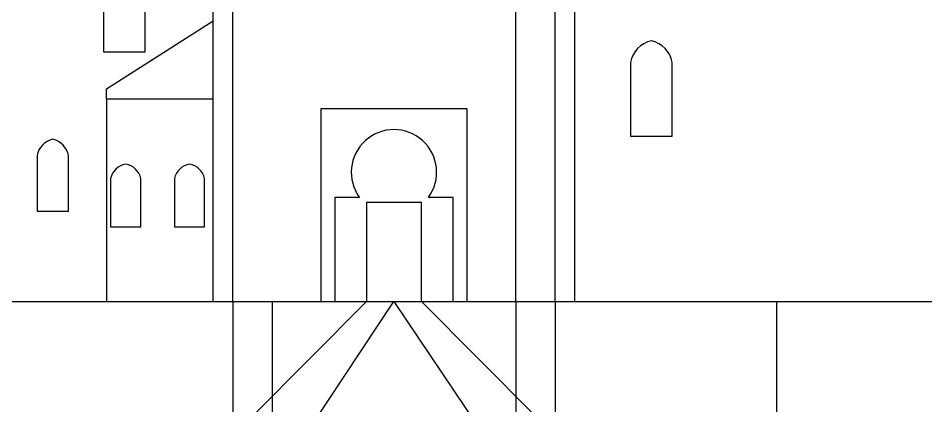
# Model space of a CAD drawing. Extents: x 3 to 54, y -275 to -27.
# Drawn here: x 26.78 to 52.8, y -163.73 to -152.7 of the extents above; entities that cross this region are included whole.
import ezdxf

# ---------------------------------------------------------------- set-up
doc = ezdxf.new("R2010")
doc.units = 0
for name, color, linetype in [('ELEVATIONS', 7, 'CONTINUOUS'), ('LINE_OF_SYMMETRY', 7, 'CONTINUOUS'), ('VAULT_LINES', 7, 'CONTINUOUS')]:
    doc.layers.add(name, color=color, linetype=linetype)

msp = doc.modelspace()

# ---------------------------------------------------------------- linework, layer by layer
at = {"layer": 'ELEVATIONS'}
for p, q in [((32.892, -160.765), (32.892, -140.508)), ((42.078, -160.765), (42.078, -140.645)), ((32.332, -160.765), (32.332, -140.861)), ((42.639, -160.765), (42.639, -143.306)), ((40.958, -160.765), (40.958, -144.157)), ((29.211, -151.558), (29.211, -153.656)), ((30.396, -153.656), (30.396, -151.558)), ((29.299, -154.713), (32.332, -152.769)), ((29.211, -153.656), (30.396, -153.656)), ((44.224, -153.962), (44.224, -156.06)), ((45.41, -156.06), (45.41, -153.962)), ((29.299, -155.002), (29.299, -154.713)), ((32.332, -155.002), (29.299, -155.002)), ((29.299, -155.002), (29.299, -160.765)), ((35.413, -155.266), (39.557, -155.266)), ((35.413, -160.765), (35.413, -155.266)), ((39.557, -155.266), (39.557, -160.765)), ((44.224, -156.06), (45.41, -156.06)), ((27.32, -156.612), (27.32, -158.192)), ((28.213, -158.192), (28.213, -156.612)), ((29.414, -157.262), (29.414, -158.641)), ((30.275, -158.641), (30.275, -157.262)), ((31.23, -157.262), (31.23, -158.641)), ((32.091, -158.641), (32.091, -157.262)), ((36.505, -157.804), (35.801, -157.804)), ((35.801, -157.804), (35.801, -160.765)), ((39.169, -157.804), (38.465, -157.804)), ((39.169, -160.765), (39.169, -157.804)), ((38.269, -157.95), (36.701, -157.95)), ((36.701, -157.95), (36.701, -160.765)), ((38.269, -160.765), (38.269, -157.95)), ((27.32, -158.192), (28.213, -158.192)), ((29.414, -158.641), (30.275, -158.641)), ((31.23, -158.641), (32.091, -158.641)), ((36.701, -160.765), (38.269, -160.765))]:
    msp.add_line(p, q, dxfattribs=at)
for centre, radius, start, end in [((44.973, -154.086), 0.759, 101.8624, 170.5753), ((44.661, -154.086), 0.759, 9.4247, 78.1376), ((37.485, -157.085), 1.215, 323.7241, 216.2759), ((27.884, -156.705), 0.571, 101.8624, 170.5753), ((27.649, -156.705), 0.571, 9.4247, 78.1376), ((29.927, -157.374), 0.524, 98.9991, 167.7208), ((29.763, -157.374), 0.524, 12.2792, 81.0009), ((31.742, -157.374), 0.524, 98.9991, 167.7208), ((31.578, -157.374), 0.524, 12.2792, 81.0009)]:
    msp.add_arc(centre, radius, start, end, dxfattribs=at)
at = {"layer": 'LINE_OF_SYMMETRY'}
msp.add_line((3.482, -160.765), (52.801, -160.765), dxfattribs=at)
at = {"layer": 'VAULT_LINES'}
for p, q in [((32.892, -160.765), (32.892, -164.589)), ((33.452, -164.026), (36.701, -160.765)), ((34.012, -160.765), (34.012, -164.589)), ((34.573, -165.151), (37.485, -160.765)), ((37.485, -160.765), (40.536, -165.29)), ((41.518, -164.026), (38.269, -160.765)), ((40.958, -160.765), (40.958, -164.589)), ((42.078, -160.765), (42.078, -164.589)), ((48.386, -164.026), (48.386, -160.765))]:
    msp.add_line(p, q, dxfattribs=at)

doc.saveas('drawing.dxf')
